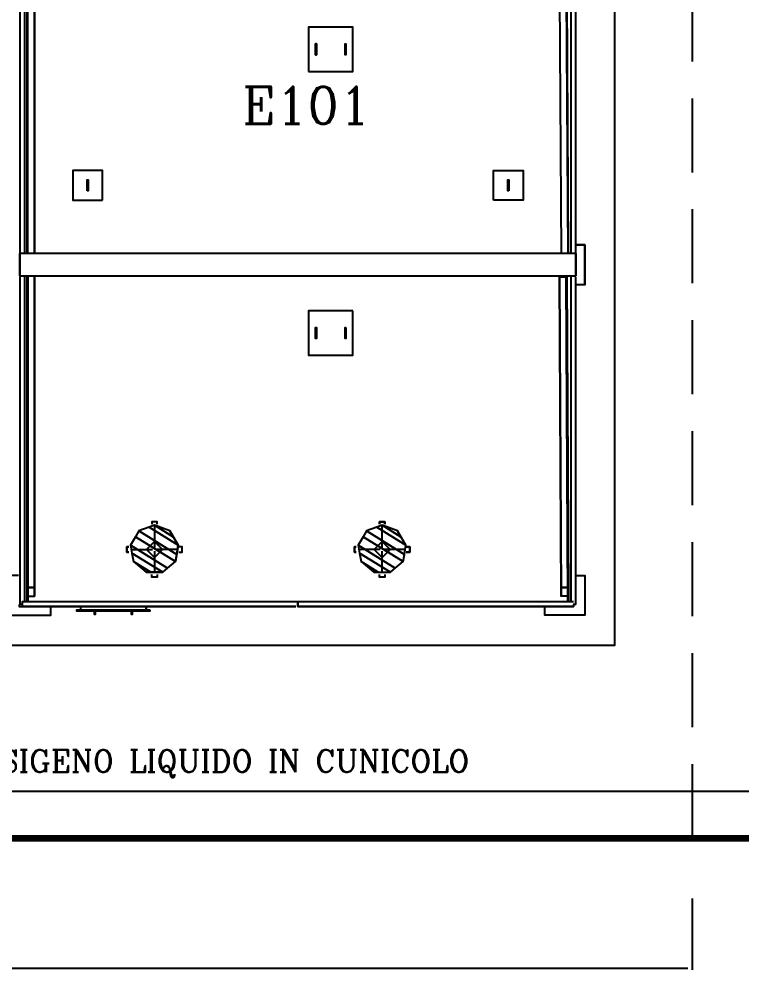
# Model space of a CAD drawing. Extents: x -57244 to 324435, y 15553 to 159369.
# Drawn here: x 75445 to 85223, y 30298 to 43156 of the extents above; entities that cross this region are included whole.
import ezdxf

# ---------------------------------------------------------------- set-up
doc = ezdxf.new("R2010")
doc.units = 0
doc.header["$LTSCALE"] = 2000
doc.header["$MEASUREMENT"] = 0
doc.linetypes.add('DASHED', pattern=[0.75, 0.5, -0.25])
doc.layers.add('AREE PDL', color=7, linetype='CONTINUOUS', lineweight=100)
doc.layers.add('BASE', color=253, linetype='CONTINUOUS')
doc.styles.add('ROMANC', font='ROMANC', dxfattribs={"height": 0.2})

msp = doc.modelspace()

# ---------------------------------------------------------------- linework, layer by layer
at = {"layer": 'AREE PDL'}
msp.add_line((53072, 32078), (87053, 32078), dxfattribs=at)
at = {"layer": 'BASE', "linetype": 'DASHED'}
for p, q in [((84553, 32083), (84553, 43883)), ((84553, 30298), (84553, 31265))]:
    msp.add_line(p, q, dxfattribs=at)
at = {"layer": 'BASE', "linetype": 'Continuous'}
for p, q in [((75456, 43511), (75456, 39986)), ((75456, 43511), (75456, 39986)), ((75518, 43511), (75518, 39986)), ((75556, 39986), (75556, 43511)), ((75566, 39986), (75566, 43511)), ((75656, 39986), (75656, 43511)), ((75656, 43511), (75656, 39986)), ((82756, 43511), (82776, 39986)), ((82846, 43511), (82866, 39986)), ((82846, 43511), (82866, 39986)), ((82876, 39986), (82856, 43511)), ((82876, 39986), (82856, 43511)), ((82914, 39986), (82914, 43511)), ((82976, 39986), (82976, 43511)), ((82976, 39984), (75456, 39984)), ((75456, 39684), (75456, 39984)), ((75456, 39984), (75456, 39838)), ((82976, 39984), (82976, 39684)), ((75456, 39669), (75456, 35245)), ((75518, 39669), (75518, 35285)), ((75556, 35285), (75556, 39669)), ((75556, 39669), (75556, 35364)), ((75566, 39669), (75566, 35285)), ((82914, 35285), (82914, 39669)), ((77277, 36293), (77277, 36009)), ((80356, 36009), (80356, 36293)), ((76967, 35984), (77252, 35984)), ((77277, 35959), (77277, 35674)), ((77586, 35984), (77302, 35984)), ((80331, 35984), (80046, 35984)), ((80356, 35674), (80356, 35959)), ((80665, 35984), (80381, 35984)), ((77389, 35676), (77165, 35676)), ((79217, 35276), (75488, 35276)), ((75566, 35351), (75656, 35351)), ((79217, 35213), (79217, 35276)), ((82866, 35351), (82776, 35351)), ((82946, 35240), (82946, 35213)), ((75483, 35210), (75452, 35210)), ((79189, 35213), (75486, 35213)), ((76477, 35150), (76477, 35105)), ((77166, 35195), (77166, 35164)), ((77221, 35164), (77201, 35164)), ((77221, 35155), (77201, 35155)), ((89497, 32713), (65939, 32713)), ((75342, 30321), (84490, 30321))]:
    msp.add_line(p, q, dxfattribs=at)
for points in [[(74931, 38133), (74931, 34689), (83501, 34689), (83501, 49679), (83347, 49679)], [(74931, 38133), (74931, 34689), (83501, 34689), (83501, 49679), (83347, 49679)], [(82986, 40104), (83096, 40104), (83096, 39564), (82986, 39564)], [(83096, 39564), (83096, 40104), (82986, 40104)], [(75456, 39829), (75456, 39684), (82976, 39684)], [(75456, 39669), (75456, 35245), (75483, 35245)], [(75566, 35330), (75566, 35351), (75566, 39669)], [(75656, 39669), (75656, 35364), (75656, 35351), (75656, 39669)], [(82846, 39665), (82756, 39665), (82776, 35351), (82776, 35364), (82756, 39665)], [(82866, 35285), (82846, 39665), (82856, 39665), (82876, 35285)], [(82856, 39665), (82876, 35364), (82876, 35330)], [(82941, 35245), (82976, 35245), (82976, 39669)], [(77312, 36325), (77312, 36358), (77242, 36358), (77242, 36325)], [(80321, 36325), (80321, 36358), (80391, 36358), (80391, 36325)], [(80391, 36325), (80391, 36358), (80321, 36358), (80321, 36325)], [(77487, 36235), (77599, 36041), (77561, 35820)], [(76930, 36019), (76902, 36019), (76902, 35949), (76930, 35949)], [(76930, 35949), (76902, 35949), (76902, 36019), (76930, 36019)], [(77608, 35949), (77651, 35949), (77651, 36019), (77608, 36019)], [(77608, 35949), (77651, 35949), (77651, 36019), (77608, 36019)], [(80003, 35949), (79981, 35949), (79981, 36019), (80003, 36019)], [(80003, 36019), (79981, 36019), (79981, 35949), (80003, 35949)], [(80681, 36019), (80730, 36019), (80730, 35949), (80681, 35949)], [(80681, 35949), (80730, 35949), (80730, 36019), (80681, 36019)], [(75438, 35634), (75336, 35634), (75336, 35094), (75876, 35094), (75876, 35195)], [(77312, 35647), (77312, 35609), (77242, 35609), (77242, 35647)], [(80391, 35647), (80391, 35609), (80321, 35609), (80321, 35647)], [(82986, 35634), (83096, 35634), (83096, 35094), (82556, 35094), (82556, 35195)], [(75556, 35466), (75556, 35356), (75566, 35356), (75566, 35473), (75656, 35473)], [(75656, 35464), (75566, 35464), (75566, 35348), (75556, 35348), (75556, 35466)], [(82776, 35472), (82866, 35472), (82866, 35356), (82876, 35356), (82876, 35466)], [(82876, 35466), (82876, 35348), (82866, 35348), (82866, 35464), (82776, 35463)], [(75483, 35210), (75452, 35210), (75452, 35240)], [(79215, 35276), (75486, 35276), (75486, 35213), (75488, 35213), (79189, 35213)], [(82946, 35276), (79217, 35276), (79215, 35276), (79215, 35213), (79217, 35213), (82946, 35213), (82944, 35213), (79215, 35213)], [(79217, 35240), (79217, 35276), (79215, 35276), (79215, 35240)], [(79216, 35240), (79216, 35276), (79217, 35276), (79216, 35276), (79216, 35240)], [(76252, 35164), (76221, 35164), (76221, 35155), (76252, 35155)], [(76276, 35195), (76276, 35164), (77166, 35164), (77166, 35195)], [(76477, 35150), (76477, 35105), (76465, 35105), (76465, 35150)], [(76977, 35150), (76977, 35105), (76965, 35105), (76965, 35150)], [(83096, 35094), (82556, 35094), (82556, 35195)]]:
    msp.add_lwpolyline(points, dxfattribs=at)
for points in [[(79361, 42447), (79961, 42447), (79961, 43047), (79361, 43047)], [(79455, 42822), (79455, 42672), (79467, 42672), (79467, 42822)], [(79467, 42822), (79467, 42672), (79455, 42672), (79455, 42822)], [(79867, 42672), (79855, 42672), (79855, 42822), (79867, 42822)], [(79867, 42822), (79867, 42672), (79855, 42672), (79855, 42822)], [(76574, 40706), (76574, 41106), (76174, 41106), (76174, 40706)], [(81863, 40706), (81863, 41106), (82263, 41106), (82263, 40706)], [(76368, 40831), (76368, 40981), (76380, 40981), (76380, 40831)], [(76368, 40831), (76368, 40981), (76380, 40981), (76380, 40831)], [(82069, 40831), (82057, 40831), (82057, 40981), (82069, 40981)], [(82069, 40831), (82057, 40831), (82057, 40981), (82069, 40981)], [(82976, 39684), (82976, 39984), (75456, 39984), (75456, 39684)], [(79961, 39210), (79361, 39210), (79361, 38610), (79961, 38610)], [(79467, 38985), (79467, 38835), (79455, 38835), (79455, 38985)], [(79455, 38985), (79467, 38985), (79467, 38835), (79455, 38835)], [(79867, 38985), (79867, 38835), (79855, 38835), (79855, 38985)], [(77385, 35984), (77277, 35876), (77169, 35984), (77277, 36091)], [(77277, 35876), (77169, 35984), (77277, 36091), (77385, 35984)], [(80356, 36091), (80464, 35984), (80356, 35876), (80248, 35984)], [(80356, 35876), (80464, 35984), (80356, 36091), (80248, 35984)], [(77221, 35164), (76221, 35164), (76221, 35155), (77221, 35155)]]:
    msp.add_lwpolyline(points, close=True, dxfattribs=at)

# ---------------------------------------------------------------- texts
at = {"layer": 'BASE', "linetype": 'Continuous', "style": 'ROMANC'}
for s, height, p in [('E101', 500, (78465, 41741)), ('TUBAZIONI OSSIGENO LIQUIDO IN CUNICOLO', 300, (72227, 32974))]:
    msp.add_text(s, height=height, dxfattribs=at).set_placement(p)

# ---------------------------------------------------------------- meshes
at = {"layer": 'BASE', "linetype": 'Continuous'}
mesh = msp.add_polyface(dxfattribs=at)
corners = [(77165, 35676), (76993, 35820), (77226, 35676), (76993, 35820), (77389, 35676), (76973, 35934), (77454, 35731), (76954, 36041), (77561, 35820), (77020, 36155), (77578, 35918), (77066, 36235), (77599, 36041), (77205, 36285), (77536, 36151), (77277, 36311), (77487, 36235)]
mesh.append_faces([[corners[k] for k in face] for face in [(0, 0, 2, 1), (3, 2, 4, 5), (5, 4, 6, 7), (7, 6, 8, 9), (9, 8, 10, 11), (11, 10, 12, 13), (13, 12, 14, 15), (15, 14, 16, 16)]], dxfattribs={"vtx0": -1, "vtx2": -1})
mesh = msp.add_polyface(dxfattribs=at)
corners = [(80244, 35676), (80072, 35820), (80304, 35676), (80468, 35676), (80052, 35934), (80468, 35676), (80533, 35731), (80033, 36041), (80640, 35820), (80099, 36155), (80657, 35918), (80145, 36235), (80678, 36041), (80284, 36285), (80615, 36151), (80356, 36311), (80566, 36235)]
mesh.append_faces([[corners[k] for k in face] for face in [(0, 0, 2, 1), (1, 2, 5, 4), (4, 3, 6, 7), (7, 6, 8, 9), (9, 8, 10, 11), (11, 10, 12, 13), (13, 12, 14, 15), (15, 14, 16, 16)]], dxfattribs={"vtx0": -1, "vtx2": -1})

doc.saveas('drawing.dxf')
